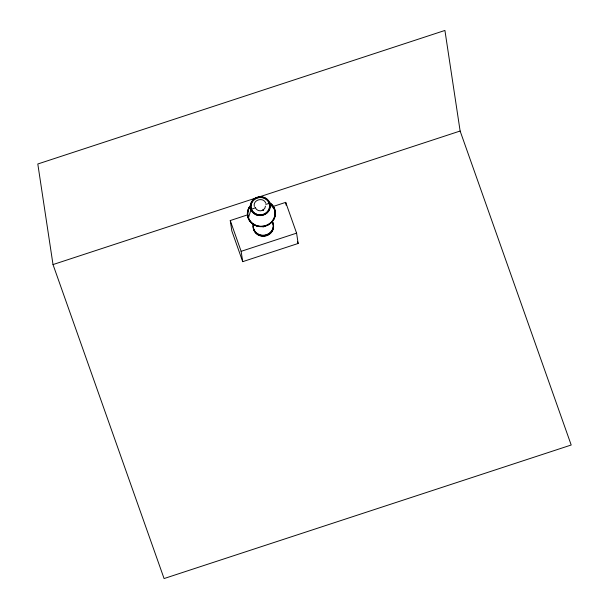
<?xml version="1.0" encoding="UTF-8"?>
<svg xmlns="http://www.w3.org/2000/svg" width="609" height="609" viewBox="0 0 609 609"><rect width="100%" height="100%" fill="white"/><g stroke="black" fill="none" stroke-linecap="round" stroke-linejoin="round"><path stroke-width="0.91" d="M248.472 217.756L251.129 209.306L255.361 207.806M53.013 264.565L460.13 131.026L444.92 30.45L37.804 163.988L53.013 264.565L164.08 578.55L571.196 445.012L460.13 131.026M265.783 204.388L269.498 203.284L274.339 209.268M273.182 206.466L285.697 202.355L296.591 233.14L298.151 243.471L242.702 261.657L231.816 230.88L230.255 220.549L247.246 214.969M242.702 261.657L241.141 251.327L296.591 233.14M265.775 203.246C263.674 196.684 252.56 199.706 254.334 206.466M297.527 241.712L298.151 243.471M230.255 220.549L241.141 251.327M285.697 202.355L286.123 205.18M263.294 210.341L263.301 210.379A2.444 2.284 -8.6 0 0 262.799 209.717M272.261 221.501A10.048 9.409 -8.6 0 1 264.321 235.211A10.048 9.409 -8.6 0 1 253.55 223.686M272.436 221.486A10.239 9.584 -8.6 0 1 264.344 235.447A10.239 9.584 -8.6 0 1 253.382 223.709M272.383 222.323A10.048 9.409 -8.6 0 1 264.443 236.033A10.048 9.409 -8.6 0 1 253.679 224.508M272.543 222.178A10.239 9.584 -8.6 0 1 264.093 236.178A10.239 9.584 -8.6 0 1 253.694 223.739M269.46 202.508A14.091 13.192 -8.6 0 1 272.939 220.839A14.091 13.192 -8.6 0 1 253.344 224.462A14.091 13.192 -8.6 0 1 249.857 206.131M271.964 205.241A13.642 12.766 -8.6 0 1 271.34 222.072A13.642 12.766 -8.6 0 1 253.504 224.066A13.642 12.766 -8.6 0 1 249.355 207.768M270.16 203.269A13.916 13.025 -8.6 0 1 272.611 221.075A13.916 13.025 -8.6 0 1 253.732 224.569A13.916 13.025 -8.6 0 1 249.484 207.098M269.954 203.231A13.817 12.934 -8.6 0 1 272.748 220.74A13.817 12.934 -8.6 0 1 254.25 224.767A13.817 12.934 -8.6 0 1 249.203 207.745M265.455 206.124A5.199 4.864 -8.6 0 1 255.24 207.311M264.329 226.251A1.149 1.073 -8.6 0 1 262.182 226.213M256.359 214.353A9.637 9.021 -8.6 0 0 269.84 204.913A9.637 9.021 -8.6 0 0 254.623 198.823A9.637 9.021 -8.6 0 0 256.359 214.353M256.191 214.87A10.087 9.44 -8.6 0 0 270.312 204.989A10.087 9.44 -8.6 0 0 254.372 198.618A10.087 9.44 -8.6 0 0 256.191 214.87M256.328 214.68A9.706 9.082 -8.6 0 0 269.962 205.241A9.706 9.082 -8.6 0 0 254.661 199.036A9.706 9.082 -8.6 0 0 256.328 214.68M256.496 214.162A9.257 8.663 -8.6 0 0 269.49 205.157A9.257 8.663 -8.6 0 0 254.905 199.242A9.257 8.663 -8.6 0 0 256.496 214.162"/></g></svg>
